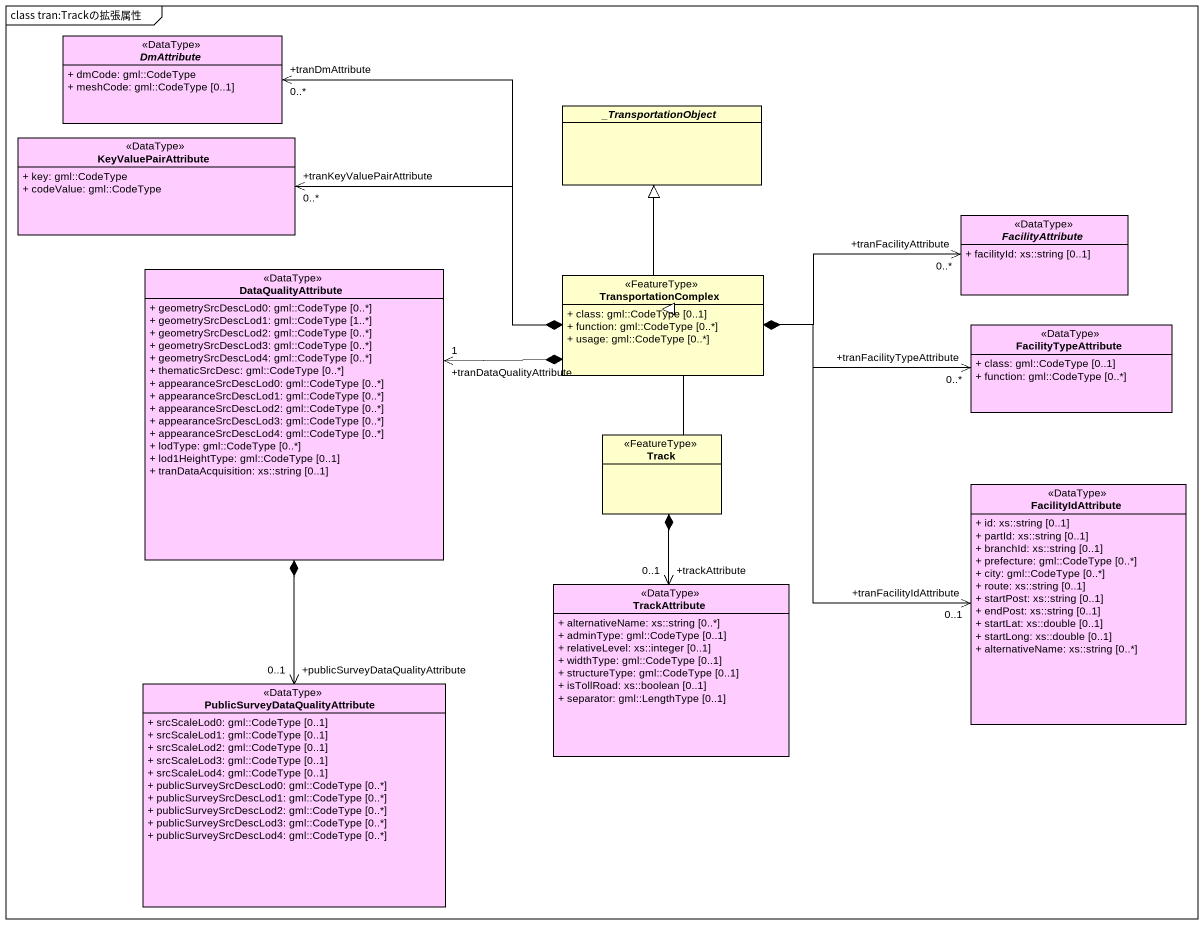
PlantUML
@startuml
mainframe class tran:Trackの拡張属性
hide circle
hide empty members
skinparam classAttributeIconSize 0
abstract class DmAttribute <<DataType>> #FFCCFF {
  + dmCode: gml::CodeType
  + meshCode: gml::CodeType [0..1]
}
class KeyValuePairAttribute <<DataType>> #FFCCFF {
  + key: gml::CodeType
  + codeValue: gml::CodeType
}
abstract class "_TransportationObject" as TransportationObject #FFFFCC
abstract class FacilityAttribute <<DataType>> #FFCCFF {
  + facilityId: xs::string [0..1]
}
class DataQualityAttribute <<DataType>> #FFCCFF {
  + geometrySrcDescLod0: gml::CodeType [0..*]
  + geometrySrcDescLod1: gml::CodeType [1..*]
  + geometrySrcDescLod2: gml::CodeType [0..*]
  + geometrySrcDescLod3: gml::CodeType [0..*]
  + geometrySrcDescLod4: gml::CodeType [0..*]
  + thematicSrcDesc: gml::CodeType [0..*]
  + appearanceSrcDescLod0: gml::CodeType [0..*]
  + appearanceSrcDescLod1: gml::CodeType [0..*]
  + appearanceSrcDescLod2: gml::CodeType [0..*]
  + appearanceSrcDescLod3: gml::CodeType [0..*]
  + appearanceSrcDescLod4: gml::CodeType [0..*]
  + lodType: gml::CodeType [0..*]
  + lod1HeightType: gml::CodeType [0..1]
  + tranDataAcquisition: xs::string [0..1]
}
class TransportationComplex <<FeatureType>> #FFFFCC {
  + class: gml::CodeType [0..1]
  + function: gml::CodeType [0..*]
  + usage: gml::CodeType [0..*]
}
class FacilityTypeAttribute <<DataType>> #FFCCFF {
  + class: gml::CodeType [0..1]
  + function: gml::CodeType [0..*]
}
class Track <<FeatureType>> #FFFFCC
class FacilityIdAttribute <<DataType>> #FFCCFF {
  + id: xs::string [0..1]
  + partId: xs::string [0..1]
  + branchId: xs::string [0..1]
  + prefecture: gml::CodeType [0..*]
  + city: gml::CodeType [0..*]
  + route: xs::string [0..1]
  + startPost: xs::string [0..1]
  + endPost: xs::string [0..1]
  + startLat: xs::double [0..1]
  + startLong: xs::double [0..1]
  + alternativeName: xs::string [0..*]
}
class TrackAttribute <<DataType>> #FFCCFF {
  + alternativeName: xs::string [0..*]
  + adminType: gml::CodeType [0..1]
  + relativeLevel: xs::integer [0..1]
  + widthType: gml::CodeType [0..1]
  + structureType: gml::CodeType [0..1]
  + isTollRoad: xs::boolean [0..1]
  + separator: gml::LengthType [0..1]
}
class "PublicSurveyDataQualityAttribute" as PublicSurveyDataQualityAttri <<DataType>> #FFCCFF {
  + srcScaleLod0: gml::CodeType [0..1]
  + srcScaleLod1: gml::CodeType [0..1]
  + srcScaleLod2: gml::CodeType [0..1]
  + srcScaleLod3: gml::CodeType [0..1]
  + srcScaleLod4: gml::CodeType [0..1]
  + publicSurveySrcDescLod0: gml::CodeType [0..*]
  + publicSurveySrcDescLod1: gml::CodeType [0..*]
  + publicSurveySrcDescLod2: gml::CodeType [0..*]
  + publicSurveySrcDescLod3: gml::CodeType [0..*]
  + publicSurveySrcDescLod4: gml::CodeType [0..*]
}
DmAttribute "+tranDmAttribute\n0..*" <-right-* TransportationComplex
KeyValuePairAttribute "+tranKeyValuePairAttribute\n0..*" <-right-* TransportationComplex
FacilityAttribute "+tranFacilityAttribute\n0..*" <-left-* TransportationComplex
DataQualityAttribute "+tranDataQualityAttribute\n1" <-right-* TransportationComplex
TransportationComplex -up-|> TransportationObject
FacilityTypeAttribute "+tranFacilityTypeAttribute\n0..*" <-left-* TransportationComplex
Track -up-|> TransportationComplex
FacilityIdAttribute "+tranFacilityIdAttribute\n0..1" <-up-* TransportationComplex
TrackAttribute "+trackAttribute\n0..1" <-up-* Track
PublicSurveyDataQualityAttri "+publicSurveyDataQualityAttribute\n0..1" <-up-* DataQualityAttribute
@enduml
